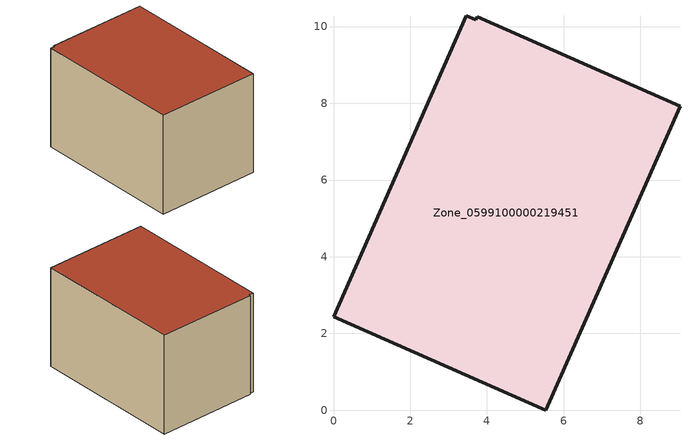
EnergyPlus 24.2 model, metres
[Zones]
Zone_0599100000219451
 floor ground (C_G): 3.75,10.25 9.03,7.92 5.53,0 0,2.44 3.46,10.28 3.71,10.17 z0
 wall outside (C_F): 5.53,0 9.03,7.92 3.75,10.25 3.71,10.17 3.46,10.28 0,2.44 5.53,0 z0:5.84
 roof outside (C_R): 9.03,7.92 3.75,10.25 3.71,10.17 3.46,10.28 0,2.44 5.53,0 z5.84
[BUILDING]
Pand.0599100000219451: North Axis=0; Terrain=City; Loads Convergence Tolerance Value=0.04; Temperature Convergence Tolerance Value=0.4; Solar Distribution=FullExterior; Maximum Number of Warmup Days=25; Minimum Number of Warmup Days=1
[Site:Location]
Rotterdam.The.Hague.AP_ZH_NLD Design_Conditions: Latitude=51.96; Longitude=4.45; Time Zone=1; Elevation=-4.5
[SITE:GROUNDTEMPERATURE:BUILDINGSURFACE]
18, 18, 18, 18, 18, 18, 18, 18, 18, 18, 18, 18
[MATERIAL] Thermal Absorptance=0.9; Solar Absorptance=0.7; Visible Absorptance=0.7
Name | Roughness | Thickness | Conductivity | Density | Specific Heat
G.TI.1946-1964 | MediumSmooth | 0.15 | 1 | 540 | 1210
F.TI.1946-1964 | Rough | 0.3 | 0.857143 | 1920 | 840
R.TI.1946-1964 | MediumRough | 0.2 | 0.277778 | 1500 | 1000
[CONSTRUCTION]
C_G: G.TI.1946-1964
C_F: F.TI.1946-1964
C_R: R.TI.1946-1964
[ZONE]
Zone_0599100000219451: Type=1; Multiplier=1; Ceiling Height=Autocalculate; Volume=Autocalculate; Floor Area=autocalculate; Part of Total Floor Area=Yes
[ZONEINFILTRATION:DESIGNFLOWRATE]
Infil_Zone_0599100000219451: Zone or ZoneList or Space or SpaceList=Zone_0599100000219451; Schedule=AlwaysOn; Design Flow Rate Calculation Method=Flow/Area; Flow Rate per Floor Area=0.003; Constant Term Coefficient=1; Temperature Term Coefficient=0; Velocity Term Coefficient=0; Velocity Squared Term Coefficient=0
[HVACTEMPLATE:ZONE:IDEALLOADSAIRSYSTEM]
Zone_0599100000219451: Maximum Heating Supply Air Temperature=50; Minimum Cooling Supply Air Temperature=13; Maximum Heating Supply Air Humidity Ratio=0.0156; Minimum Cooling Supply Air Humidity Ratio=0.0077; Heating Limit=NoLimit; Cooling Limit=NoLimit; Dehumidification Control Type=ConstantSensibleHeatRatio; Cooling Sensible Heat Ratio=0.7; Dehumidification Setpoint=60; Humidification Control Type=None; Humidification Setpoint=30; Outdoor Air Method=None; Outdoor Air Flow Rate per Person=0.00944; Outdoor Air Flow Rate per Zone Floor Area=0; Outdoor Air Flow Rate per Zone=0; Demand Controlled Ventilation Type=None; Outdoor Air Economizer Type=NoEconomizer; Heat Recovery Type=None; Sensible Heat Recovery Effectiveness=0.7; Latent Heat Recovery Effectiveness=0.65
[ZONECONTROL:THERMOSTAT]
ThermostatControl_Zone_0599100000219451: Zone or ZoneList=Zone_0599100000219451; Control Type Schedule=DualSetpointControlType; Control 1=Thermostat_Zone_0599100000219451; Temperature Difference Between Cutout And Setpoint=0
[THERMOSTATSETPOINT:DUALSETPOINT]
Thermostat_Zone_0599100000219451: Heating Setpoint Temperature Schedule=HeatingSetpoint_Zone_0599100000219451; Cooling Setpoint Temperature Schedule=CoolingSetpoint_Zone_0599100000219451
[SCHEDULE:COMPACT]
HeatingSetpoint_Zone_0599100000219451: Through: 12/31, For: AllDays, Until: 24:00, 21
CoolingSetpoint_Zone_0599100000219451: Through: 12/31, For: AllDays, Until: 24:00, 24
DualSetpointControlType: Through: 12/31, For: AllDays, Until: 24:00, 4
AlwaysOn: Through: 12/31, For: AllDays, Until: 24:00, 1
